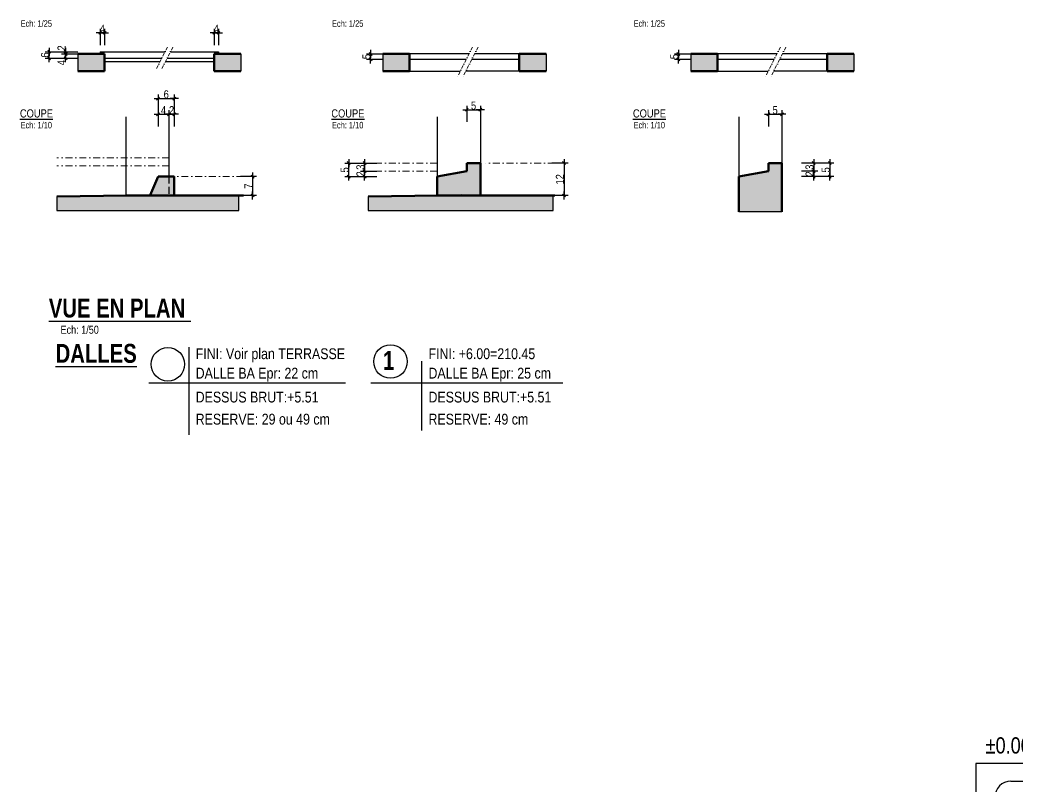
# Model space of a CAD drawing. Header units: centimetres. Extents: x 26018 to 82487, y -36363 to -12761.
# Drawn here: x 77419 to 79263, y -21584 to -20166 of the extents above; entities that cross this region are included whole.
import ezdxf
from ezdxf.enums import TextEntityAlignment as Align

# ---------------------------------------------------------------- set-up
doc = ezdxf.new("R2010")
doc.units = ezdxf.units.CM
doc.header["$LTSCALE"] = 0.5
doc.linetypes.add('CACHEX2', pattern=[19.05, 12.7, -6.35])
doc.linetypes.add('TIRETPTX2', pattern=[50.8, 25.4, -12.7, 0, -12.7])
doc.layers.get('DEFPOINTS').update_dxf_attribs({"linetype": 'CONTINUOUS'})
for name, color, linetype in [('01-cartouche-cage A', 7, 'CONTINUOUS'), ('01_cote_gen', 4, 'CONTINUOUS'), ('01_linteaux', 2, 'CONTINUOUS'), ('01_poch_BN', 9, 'CONTINUOUS'), ('01_poch_murs', 253, 'CONTINUOUS'), ('01_texte', 230, 'CONTINUOUS'), ('AA_COTES', 2, 'CONTINUOUS')]:
    doc.layers.add(name, color=color, linetype=linetype)
for name, color, linetype, lineweight in [('01_Cad_1_', 5, 'CONTINUOUS', 9), ('01_murs_coup', 5, 'CONTINUOUS', 60), ('01_tram_axes', 2, 'TIRETPTX2', 9)]:
    doc.layers.add(name, color=color, linetype=linetype, lineweight=lineweight)
doc.styles.add('ARIAL NA', font='ARIALN.TTF')
doc.styles.add('impact', font='impact.ttf')
doc.styles.add('MATTE_TXT', font='arial.ttf')
doc.styles.add('STYLE2', font='ARIALN.TTF')
doc.styles.add('stylemattecart', font='ARIALN.TTF')
doc.dimstyles.new('JB10', dxfattribs={"dimscale": 0.1, "dimtxt": 150, "dimasz": 15, "dimexe": 0.1, "dimexo": 0.1, "dimgap": 0.09, "dimtad": 1, "dimdec": 1, "dimlfac": 0.2, "dimdsep": 46, "dimtxsty": 'STYLE2', "dimblk1": 'BOND_G', "dimblk2": 'BOND_D', "dimsah": 1, "dimcen": 1.5, "dimdle": 0.01, "dimse1": 1, "dimse2": 1, "dimclrd": 4, "dimclre": 2, "dimclrt": 6, "dimazin": 2, "dimtfac": 2.333333, "dimtdec": 1, "dimtix": 1, "dimtmove": 2, "dimatfit": 3, "dimldrblk": 'BOND_G', "dimfxl": 1, "dimtolj": 1, "dimtzin": 0, "dimarcsym": 0})
doc.dimstyles.new('JB25', dxfattribs={"dimscale": 0.1, "dimtxt": 150, "dimasz": 15, "dimexe": 0.1, "dimexo": 0.1, "dimgap": 0.09, "dimtad": 1, "dimdec": 1, "dimlfac": 0.5, "dimdsep": 46, "dimtxsty": 'STYLE2', "dimblk1": 'BOND_G', "dimblk2": 'BOND_D', "dimsah": 1, "dimcen": 1.5, "dimdle": 0.01, "dimse1": 1, "dimse2": 1, "dimclrd": 4, "dimclre": 2, "dimclrt": 6, "dimazin": 2, "dimtfac": 2.333333, "dimtdec": 1, "dimtix": 1, "dimtmove": 2, "dimatfit": 3, "dimldrblk": 'BOND_G', "dimfxl": 1, "dimtolj": 1, "dimtzin": 0, "dimarcsym": 0})

# ---------------------------------------------------------------- blocks, each defined once
blk = doc.blocks.new('cartstruc')
at = {"layer": '01-cartouche-cage A', "linetype": 'Continuous'}
for p, q in [((0, 1485), (-1050, 1485)), ((-1050, 1485), (-1050, 0))]:
    blk.add_line(p, q, dxfattribs=at)
at = {"layer": '01-cartouche-cage A', "color": 7, "linetype": 'Continuous'}
blk.add_line((-985, 1452), (-65, 1452), dxfattribs=at)
blk.add_arc((-985, 1422), 30, 90, 180, dxfattribs=at)
at = {"layer": '01-cartouche-cage A', "color": 7, "style": 'stylemattecart'}
for tag, height, p in [('NOMCLIENT', 30, (-525, 1399.6)), ('ADRESSE1CLIENT', 25, (-525, 1326.7)), ('ADRESSE2CLIENT', 25, (-525, 1283.9)), ('NOMAFFAIRE1', 45, (-525.1, 1189.8)), ('NOMAFFAIRE2', 45, (-525.1, 1110.4)), ('NOMAFFAIRE3', 45, (-525.1, 1031.7)), ('ADRESSE1AFFAIRE', 20, (-525.1, 943.3)), ('ADRESSE2AFFAIRE', 20, (-525.1, 909.2)), ('INDICE-A', 15, (-959.1, 428.4)), ('DATE-A', 15, (-861.9, 428.4)), ('INDICE-B', 15, (-959.1, 400.5)), ('DATE-B', 15, (-861.9, 400.5)), ('INDICE-C', 15, (-959.1, 369.4)), ('DATE-C', 15, (-861.9, 369.4)), ('INDICE-D', 15, (-959.1, 338.3)), ('DATE-D', 15, (-861.9, 338.3)), ('INDICE-E', 15, (-959.1, 307.2)), ('DATE-E', 15, (-861.9, 307.2)), ('INDICE-F', 15, (-959.1, 276.1)), ('DATE-F', 15, (-861.9, 276.1))]:
    blk.add_attdef(tag, text='', height=height, dxfattribs=at).set_placement(p, align=Align.MIDDLE_CENTER)
for tag, height, p in [('NOMARCHI', 15, (-831.1, 803.3)), ('MODEL', 15, (-408.9, 803.3)), ('BETSTRUCTURE', 15, (-831.1, 776.5)), ('MOE', 15, (-408.9, 776.5)), ('BETFLUIDES', 15, (-831.1, 749.5)), ('CSPS', 15, (-408.9, 749.5)), ('ECONOMISTE', 15, (-831.1, 722.7)), ('OPC', 15, (-408.9, 722.7)), ('BDC', 15, (-831.1, 695.9)), ('NOMENTREPRISE', 15, (-408.9, 695.9)), ('NUMBAT', 27, (-249.5, 614.7)), ('PHASE', 35, (-249.5, 537.9)), ('CONT-SOL', 12, (-138.6, 490.2)), ('NOMDESS', 15, (-451.8, 132.3)), ('NOMING', 15, (-451.8, 104.3)), ('ECH', 15, (-451.8, 76.3)), ('NUMAFF', 25, (-196.3, 48.9))]:
    blk.add_attdef(tag, text='', height=height, dxfattribs=at).set_placement(p, align=Align.BOTTOM_LEFT)
at = {"layer": '01-cartouche-cage A', "color": 7, "style": 'stylemattecart', "width": 0.8}
for tag, p in [('TITRTEPLAN1', (-677.3, 664.6)), ('TITRTEPLAN2', (-677.3, 610.2)), ('TITRTEPLAN3', (-677.3, 556)), ('TITRTEPLAN4', (-677.3, 501.4))]:
    blk.add_attdef(tag, text='', height=33, dxfattribs=at).set_placement(p, align=Align.MIDDLE_CENTER)
at = {"layer": '01-cartouche-cage A', "color": 7, "style": 'stylemattecart'}
for tag, p in [('MODIF-A', (-802.6, 428.4)), ('MODIF-B', (-802.6, 400.5)), ('MODIF-C', (-802.6, 369.4)), ('MODIF-D', (-802.6, 338.3)), ('MODIF-E', (-802.6, 307.2)), ('MODIF-F', (-802.6, 276.1))]:
    blk.add_attdef(tag, text='', height=15, dxfattribs=at).set_placement(p, align=Align.MIDDLE_LEFT)
at = {"layer": '01-cartouche-cage A', "color": 255, "style": 'stylemattecart'}
for tag, height, p in [('N°P', 35, (-321, 256)), ('IP', 35, (-210.3, 256)), ('DATEPLAN', 15, (-257.7, 226.8))]:
    blk.add_attdef(tag, text='', height=height, dxfattribs=at).set_placement(p, align=Align.BOTTOM_LEFT)
blk = doc.blocks.new('BOND_G')
at = {"layer": 'AA_COTES', "color": 0}
for p, q in [((0, -5), (0, 15)), ((5, 0), (-5, 0)), ((1.8, 1.8), (-1.8, -1.8))]:
    blk.add_line(p, q, dxfattribs=at)
blk = doc.blocks.new('BOND_D')
at = {"layer": 'AA_COTES', "color": 0}
for p, q in [((5, 0), (-5, 0)), ((-1.8, -1.8), (1.8, 1.8)), ((0, 5), (0, -15))]:
    blk.add_line(p, q, dxfattribs=at)
blk = doc.blocks.new('*D6260')
at = {"layer": '01_cote_gen', "color": 4, "lineweight": -2, "transparency": 16777216}
blk.add_line((77675.9, -20311.8), (77702.9, -20311.8), dxfattribs=at)
at = {"layer": 'DEFPOINTS', "color": 0}
for p in [(77704.4, -20311.8), (77674.4, -20456.2), (77704.4, -20456.2)]:
    blk.add_point(p, dxfattribs=at)
at = {"layer": '01_cote_gen', "color": 4, "lineweight": -2, "transparency": 16777216, "xscale": 1.5, "yscale": 1.5, "zscale": 1.5, "rotation": 180}
blk.add_blockref('BOND_G', (77674.4, -20311.8), dxfattribs=at)
at = {"layer": '01_cote_gen', "color": 4, "lineweight": -2, "transparency": 16777216, "xscale": 1.5, "yscale": 1.5, "zscale": 1.5}
blk.add_blockref('BOND_D', (77704.4, -20311.8), dxfattribs=at)
at = {"layer": '01_cote_gen', "color": 6, "transparency": 16777216, "insert": (77689.4, -20304.1), "char_height": 15, "attachment_point": 5, "style": 'STYLE2'}
blk.add_mtext('\\A1;6', dxfattribs=at)
blk = doc.blocks.new('*D6261')
at = {"layer": '01_cote_gen', "color": 4, "lineweight": -2, "transparency": 16777216}
blk.add_line((77675.9, -20340.8), (77692.9, -20340.8), dxfattribs=at)
at = {"layer": 'DEFPOINTS', "color": 0}
for p in [(77674.4, -20334.3), (77694.4, -20340.8), (77694.4, -20345.8)]:
    blk.add_point(p, dxfattribs=at)
at = {"layer": '01_cote_gen', "color": 4, "lineweight": -2, "transparency": 16777216, "xscale": 1.5, "yscale": 1.5, "zscale": 1.5, "rotation": 180}
blk.add_blockref('BOND_G', (77674.4, -20340.8), dxfattribs=at)
at = {"layer": '01_cote_gen', "color": 4, "lineweight": -2, "transparency": 16777216, "xscale": 1.5, "yscale": 1.5, "zscale": 1.5}
blk.add_blockref('BOND_D', (77694.4, -20340.8), dxfattribs=at)
at = {"layer": '01_cote_gen', "color": 6, "transparency": 16777216, "insert": (77684.4, -20333.3), "char_height": 15, "attachment_point": 5, "style": 'STYLE2'}
blk.add_mtext('\\A1;4', dxfattribs=at)
blk = doc.blocks.new('*D6254')
at = {"layer": '01_cote_gen', "color": 4, "lineweight": -2, "transparency": 16777216}
blk.add_line((77695.9, -20340.8), (77702.9, -20340.8), dxfattribs=at)
at = {"layer": 'DEFPOINTS', "color": 0}
for p in [(77704.4, -20336.9), (77704.4, -20340.8), (77694.4, -20351)]:
    blk.add_point(p, dxfattribs=at)
at = {"layer": '01_cote_gen', "color": 4, "lineweight": -2, "transparency": 16777216, "xscale": 1.5, "yscale": 1.5, "zscale": 1.5, "rotation": 180}
blk.add_blockref('BOND_G', (77694.4, -20340.8), dxfattribs=at)
at = {"layer": '01_cote_gen', "color": 4, "lineweight": -2, "transparency": 16777216, "xscale": 1.5, "yscale": 1.5, "zscale": 1.5}
blk.add_blockref('BOND_D', (77704.4, -20340.8), dxfattribs=at)
at = {"layer": '01_cote_gen', "color": 6, "transparency": 16777216, "insert": (77699.4, -20333.3), "char_height": 15, "attachment_point": 5, "style": 'STYLE2'}
blk.add_mtext('\\A1;2', dxfattribs=at)
blk = doc.blocks.new('*D6262')
at = {"layer": '01_cote_gen', "color": 4, "lineweight": -2, "transparency": 16777216}
blk.add_line((77849.2, -20457.7), (77849.2, -20489.7), dxfattribs=at)
at = {"layer": 'DEFPOINTS', "color": 0}
for p in [(77704.4, -20456.2), (77723.3, -20491.2), (77849.2, -20491.2)]:
    blk.add_point(p, dxfattribs=at)
at = {"layer": '01_cote_gen', "color": 4, "lineweight": -2, "transparency": 16777216, "xscale": 1.5, "yscale": 1.5, "zscale": 1.5}
for name, p, rotation in [('BOND_G', (77849.2, -20456.2), 90), ('BOND_D', (77849.2, -20491.2), 270)]:
    blk.add_blockref(name, p, dxfattribs=dict(at, rotation=rotation))
at = {"layer": '01_cote_gen', "color": 6, "transparency": 16777216, "insert": (77841.7, -20473.7), "char_height": 15, "attachment_point": 5, "rotation": 90, "style": 'STYLE2'}
blk.add_mtext('\\A1;7', dxfattribs=at)
blk = doc.blocks.new('*D6263')
at = {"layer": '01_cote_gen', "color": 4, "lineweight": -2, "transparency": 16777216}
blk.add_line((77503.2, -20235.7), (77503.2, -20230.7), dxfattribs=at)
at = {"layer": 'DEFPOINTS', "color": 0}
for p in [(77503.2, -20229.2), (77575.3, -20229.2), (77591.1, -20237.2)]:
    blk.add_point(p, dxfattribs=at)
at = {"layer": '01_cote_gen', "color": 4, "lineweight": -2, "transparency": 16777216, "xscale": 1.5, "yscale": 1.5, "zscale": 1.5}
for name, p, rotation in [('BOND_D', (77503.2, -20229.2), 90), ('BOND_G', (77503.2, -20237.2), 270)]:
    blk.add_blockref(name, p, dxfattribs=dict(at, rotation=rotation))
at = {"layer": '01_cote_gen', "color": 6, "transparency": 16777216, "insert": (77495.7, -20245.4), "char_height": 15, "attachment_point": 5, "rotation": 90, "style": 'STYLE2'}
blk.add_mtext('\\A1;4', dxfattribs=at)
blk = doc.blocks.new('*D6255')
at = {"layer": '01_cote_gen', "color": 4, "lineweight": -2, "transparency": 16777216}
blk.add_line((77472.9, -20235.7), (77472.9, -20226.7), dxfattribs=at)
at = {"layer": 'DEFPOINTS', "color": 0}
for p in [(77472.9, -20225.2), (77515.7, -20225.2), (77514.8, -20237.2)]:
    blk.add_point(p, dxfattribs=at)
at = {"layer": '01_cote_gen', "color": 4, "lineweight": -2, "transparency": 16777216, "xscale": 1.5, "yscale": 1.5, "zscale": 1.5}
for name, p, rotation in [('BOND_D', (77472.9, -20225.2), 90), ('BOND_G', (77472.9, -20237.2), 270)]:
    blk.add_blockref(name, p, dxfattribs=dict(at, rotation=rotation))
at = {"layer": '01_cote_gen', "color": 6, "transparency": 16777216, "insert": (77465.3, -20231.2), "char_height": 15, "attachment_point": 5, "rotation": 90, "style": 'STYLE2'}
blk.add_mtext('\\A1;6', dxfattribs=at)
blk = doc.blocks.new('*D6256')
at = {"layer": '01_cote_gen', "color": 4, "lineweight": -2, "transparency": 16777216}
blk.add_line((77503.2, -20227.7), (77503.2, -20226.7), dxfattribs=at)
at = {"layer": 'DEFPOINTS', "color": 0}
for p in [(77495.4, -20225.2), (77495.7, -20229.2), (77503.2, -20225.2)]:
    blk.add_point(p, dxfattribs=at)
at = {"layer": '01_cote_gen', "color": 4, "lineweight": -2, "transparency": 16777216, "xscale": 1.5, "yscale": 1.5, "zscale": 1.5}
for name, p, rotation in [('BOND_D', (77503.2, -20225.2), 90), ('BOND_G', (77503.2, -20229.2), 270)]:
    blk.add_blockref(name, p, dxfattribs=dict(at, rotation=rotation))
at = {"layer": '01_cote_gen', "color": 6, "transparency": 16777216, "insert": (77495.7, -20218.2), "char_height": 15, "attachment_point": 5, "rotation": 90, "style": 'STYLE2'}
blk.add_mtext('\\A1;2', dxfattribs=at)
blk = doc.blocks.new('*D6264')
at = {"layer": '01_cote_gen', "color": 4, "lineweight": -2, "transparency": 16777216}
for p, q in [((77565.8, -20190.2), (77564.3, -20190.2)), ((77575.3, -20190.2), (77567.3, -20190.2)), ((77576.8, -20190.2), (77578.3, -20190.2))]:
    blk.add_line(p, q, dxfattribs=at)
at = {"layer": 'DEFPOINTS', "color": 0}
for p in [(77567.3, -20190.2), (77567.3, -20225.2), (77575.3, -20229.2)]:
    blk.add_point(p, dxfattribs=at)
at = {"layer": '01_cote_gen', "color": 4, "lineweight": -2, "transparency": 16777216, "xscale": 1.5, "yscale": 1.5, "zscale": 1.5}
blk.add_blockref('BOND_D', (77567.3, -20190.2), dxfattribs=at)
at = {"layer": '01_cote_gen', "color": 4, "lineweight": -2, "transparency": 16777216, "xscale": 1.5, "yscale": 1.5, "zscale": 1.5, "rotation": 180}
blk.add_blockref('BOND_G', (77575.3, -20190.2), dxfattribs=at)
at = {"layer": '01_cote_gen', "color": 6, "transparency": 16777216, "insert": (77571.3, -20182.7), "char_height": 15, "attachment_point": 5, "style": 'STYLE2'}
blk.add_mtext('\\A1;4', dxfattribs=at)
blk = doc.blocks.new('*D6265')
at = {"layer": '01_cote_gen', "color": 4, "lineweight": -2, "transparency": 16777216}
for p, q in [((77776.6, -20190.2), (77775.1, -20190.2)), ((77786.1, -20190.2), (77778.1, -20190.2)), ((77787.6, -20190.2), (77789.1, -20190.2))]:
    blk.add_line(p, q, dxfattribs=at)
at = {"layer": 'DEFPOINTS', "color": 0}
for p in [(77778.1, -20190.2), (77778.1, -20229.2), (77786.1, -20229.2)]:
    blk.add_point(p, dxfattribs=at)
at = {"layer": '01_cote_gen', "color": 4, "lineweight": -2, "transparency": 16777216, "xscale": 1.5, "yscale": 1.5, "zscale": 1.5}
blk.add_blockref('BOND_D', (77778.1, -20190.2), dxfattribs=at)
at = {"layer": '01_cote_gen', "color": 4, "lineweight": -2, "transparency": 16777216, "xscale": 1.5, "yscale": 1.5, "zscale": 1.5, "rotation": 180}
blk.add_blockref('BOND_G', (77786.1, -20190.2), dxfattribs=at)
at = {"layer": '01_cote_gen', "color": 6, "transparency": 16777216, "insert": (77782.1, -20182.7), "char_height": 15, "attachment_point": 5, "style": 'STYLE2'}
blk.add_mtext('\\A1;4', dxfattribs=at)
blk = doc.blocks.new('*D6266')
at = {"layer": '01_cote_gen', "color": 4, "lineweight": -2, "transparency": 16777216}
blk.add_line((78425.3, -20432.7), (78425.3, -20489.7), dxfattribs=at)
at = {"layer": 'DEFPOINTS', "color": 0}
for p in [(78280.5, -20431.2), (78299.4, -20491.2), (78425.3, -20491.2)]:
    blk.add_point(p, dxfattribs=at)
at = {"layer": '01_cote_gen', "color": 4, "lineweight": -2, "transparency": 16777216, "xscale": 1.5, "yscale": 1.5, "zscale": 1.5}
for name, p, rotation in [('BOND_G', (78425.3, -20431.2), 90), ('BOND_D', (78425.3, -20491.2), 270)]:
    blk.add_blockref(name, p, dxfattribs=dict(at, rotation=rotation))
at = {"layer": '01_cote_gen', "color": 6, "transparency": 16777216, "insert": (78417.7, -20461.2), "char_height": 15, "attachment_point": 5, "rotation": 90, "style": 'STYLE2'}
blk.add_mtext('\\A1;12', dxfattribs=at)
blk = doc.blocks.new('*D6267')
at = {"layer": '01_cote_gen', "color": 4, "lineweight": -2, "transparency": 16777216}
blk.add_line((78067.5, -20237.7), (78067.5, -20230.7), dxfattribs=at)
at = {"layer": 'DEFPOINTS', "color": 0}
for p in [(78067.5, -20229.2), (78139.7, -20229.2), (78139.7, -20239.2)]:
    blk.add_point(p, dxfattribs=at)
at = {"layer": '01_cote_gen', "color": 4, "lineweight": -2, "transparency": 16777216, "xscale": 1.5, "yscale": 1.5, "zscale": 1.5}
for name, p, rotation in [('BOND_D', (78067.5, -20229.2), 90), ('BOND_G', (78067.5, -20239.2), 270)]:
    blk.add_blockref(name, p, dxfattribs=dict(at, rotation=rotation))
at = {"layer": '01_cote_gen', "color": 6, "transparency": 16777216, "insert": (78059.8, -20234.2), "char_height": 15, "attachment_point": 5, "rotation": 90, "style": 'STYLE2'}
blk.add_mtext('\\A1;5', dxfattribs=at)
blk = doc.blocks.new('*D6268')
at = {"layer": '01_cote_gen', "color": 4, "lineweight": -2, "transparency": 16777216}
blk.add_line((78247, -20332.5), (78269, -20332.5), dxfattribs=at)
at = {"layer": 'DEFPOINTS', "color": 0}
for p in [(78270.5, -20332.5), (78245.5, -20431.2), (78270.5, -20425.2)]:
    blk.add_point(p, dxfattribs=at)
at = {"layer": '01_cote_gen', "color": 4, "lineweight": -2, "transparency": 16777216, "xscale": 1.5, "yscale": 1.5, "zscale": 1.5, "rotation": 180}
blk.add_blockref('BOND_G', (78245.5, -20332.5), dxfattribs=at)
at = {"layer": '01_cote_gen', "color": 4, "lineweight": -2, "transparency": 16777216, "xscale": 1.5, "yscale": 1.5, "zscale": 1.5}
blk.add_blockref('BOND_D', (78270.5, -20332.5), dxfattribs=at)
at = {"layer": '01_cote_gen', "color": 6, "transparency": 16777216, "insert": (78258, -20324.9), "char_height": 15, "attachment_point": 5, "style": 'STYLE2'}
blk.add_mtext('\\A1;5', dxfattribs=at)
blk = doc.blocks.new('*D6257')
at = {"layer": '01_cote_gen', "color": 4, "lineweight": -2, "transparency": 16777216}
blk.add_line((78056.3, -20454.7), (78056.3, -20447.7), dxfattribs=at)
at = {"layer": 'DEFPOINTS', "color": 0}
for p in [(78056.3, -20446.2), (78168.8, -20446.2), (78190.5, -20456.2)]:
    blk.add_point(p, dxfattribs=at)
at = {"layer": '01_cote_gen', "color": 4, "lineweight": -2, "transparency": 16777216, "xscale": 1.5, "yscale": 1.5, "zscale": 1.5}
for name, p, rotation in [('BOND_D', (78056.3, -20446.2), 90), ('BOND_G', (78056.3, -20456.2), 270)]:
    blk.add_blockref(name, p, dxfattribs=dict(at, rotation=rotation))
at = {"layer": '01_cote_gen', "color": 6, "transparency": 16777216, "insert": (78048.8, -20451.2), "char_height": 15, "attachment_point": 5, "rotation": 90, "style": 'STYLE2'}
blk.add_mtext('\\A1;2', dxfattribs=at)
blk = doc.blocks.new('*D6258')
at = {"layer": '01_cote_gen', "color": 4, "lineweight": -2, "transparency": 16777216}
blk.add_line((78056.3, -20444.7), (78056.3, -20432.7), dxfattribs=at)
at = {"layer": 'DEFPOINTS', "color": 0}
for p in [(78056.3, -20431.2), (78168.8, -20431.2), (78084.9, -20446.2)]:
    blk.add_point(p, dxfattribs=at)
at = {"layer": '01_cote_gen', "color": 4, "lineweight": -2, "transparency": 16777216, "xscale": 1.5, "yscale": 1.5, "zscale": 1.5}
for name, p, rotation in [('BOND_D', (78056.3, -20431.2), 90), ('BOND_G', (78056.3, -20446.2), 270)]:
    blk.add_blockref(name, p, dxfattribs=dict(at, rotation=rotation))
at = {"layer": '01_cote_gen', "color": 6, "transparency": 16777216, "insert": (78048.7, -20438.7), "char_height": 15, "attachment_point": 5, "rotation": 90, "style": 'STYLE2'}
blk.add_mtext('\\A1;3', dxfattribs=at)
blk = doc.blocks.new('*D6259')
at = {"layer": '01_cote_gen', "color": 4, "lineweight": -2, "transparency": 16777216}
blk.add_line((78027.1, -20454.7), (78027.1, -20432.7), dxfattribs=at)
at = {"layer": 'DEFPOINTS', "color": 0}
for p in [(78027.1, -20431.2), (78072.7, -20431.2), (78078.8, -20456.2)]:
    blk.add_point(p, dxfattribs=at)
at = {"layer": '01_cote_gen', "color": 4, "lineweight": -2, "transparency": 16777216, "xscale": 1.5, "yscale": 1.5, "zscale": 1.5}
for name, p, rotation in [('BOND_D', (78027.1, -20431.2), 90), ('BOND_G', (78027.1, -20456.2), 270)]:
    blk.add_blockref(name, p, dxfattribs=dict(at, rotation=rotation))
at = {"layer": '01_cote_gen', "color": 6, "transparency": 16777216, "insert": (78019.5, -20443.7), "char_height": 15, "attachment_point": 5, "rotation": 90, "style": 'STYLE2'}
blk.add_mtext('\\A1;5', dxfattribs=at)
blk = doc.blocks.new('*D6270')
at = {"layer": '01_cote_gen', "color": 4, "lineweight": -2, "transparency": 16777216}
blk.add_line((78804.9, -20340.8), (78826.9, -20340.8), dxfattribs=at)
at = {"layer": 'DEFPOINTS', "color": 0}
for p in [(78803.4, -20334.3), (78828.4, -20340.8), (78828.4, -20345.8)]:
    blk.add_point(p, dxfattribs=at)
at = {"layer": '01_cote_gen', "color": 4, "lineweight": -2, "transparency": 16777216, "xscale": 1.5, "yscale": 1.5, "zscale": 1.5, "rotation": 180}
blk.add_blockref('BOND_G', (78803.4, -20340.8), dxfattribs=at)
at = {"layer": '01_cote_gen', "color": 4, "lineweight": -2, "transparency": 16777216, "xscale": 1.5, "yscale": 1.5, "zscale": 1.5}
blk.add_blockref('BOND_D', (78828.4, -20340.8), dxfattribs=at)
at = {"layer": '01_cote_gen', "color": 6, "transparency": 16777216, "insert": (78815.9, -20333.2), "char_height": 15, "attachment_point": 5, "style": 'STYLE2'}
blk.add_mtext('\\A1;5', dxfattribs=at)
blk = doc.blocks.new('*D6271')
at = {"layer": '01_cote_gen', "color": 4, "lineweight": -2, "transparency": 16777216}
blk.add_line((78887.2, -20432.7), (78887.2, -20444.7), dxfattribs=at)
at = {"layer": 'DEFPOINTS', "color": 0}
for p in [(78828.4, -20431.2), (78803.4, -20446.2), (78887.2, -20446.2)]:
    blk.add_point(p, dxfattribs=at)
at = {"layer": '01_cote_gen', "color": 4, "lineweight": -2, "transparency": 16777216, "xscale": 1.5, "yscale": 1.5, "zscale": 1.5}
for name, p, rotation in [('BOND_G', (78887.2, -20431.2), 90), ('BOND_D', (78887.2, -20446.2), 270)]:
    blk.add_blockref(name, p, dxfattribs=dict(at, rotation=rotation))
at = {"layer": '01_cote_gen', "color": 6, "transparency": 16777216, "insert": (78879.6, -20438.7), "char_height": 15, "attachment_point": 5, "rotation": 90, "style": 'STYLE2'}
blk.add_mtext('\\A1;3', dxfattribs=at)
blk = doc.blocks.new('*D6272')
at = {"layer": '01_cote_gen', "color": 4, "lineweight": -2, "transparency": 16777216}
blk.add_line((78887.2, -20447.7), (78887.2, -20454.7), dxfattribs=at)
at = {"layer": 'DEFPOINTS', "color": 0}
for p in [(78748.4, -20456.2), (78864.7, -20446.2), (78887.2, -20456.2)]:
    blk.add_point(p, dxfattribs=at)
at = {"layer": '01_cote_gen', "color": 4, "lineweight": -2, "transparency": 16777216, "xscale": 1.5, "yscale": 1.5, "zscale": 1.5}
for name, p, rotation in [('BOND_G', (78887.2, -20446.2), 90), ('BOND_D', (78887.2, -20456.2), 270)]:
    blk.add_blockref(name, p, dxfattribs=dict(at, rotation=rotation))
at = {"layer": '01_cote_gen', "color": 6, "transparency": 16777216, "insert": (78879.7, -20451.2), "char_height": 15, "attachment_point": 5, "rotation": 90, "style": 'STYLE2'}
blk.add_mtext('\\A1;2', dxfattribs=at)
blk = doc.blocks.new('*D6269')
at = {"layer": '01_cote_gen', "color": 4, "lineweight": -2, "transparency": 16777216}
blk.add_line((78917, -20432.7), (78917, -20454.7), dxfattribs=at)
at = {"layer": 'DEFPOINTS', "color": 0}
for p in [(78894.7, -20431.2), (78894.7, -20456.2), (78917, -20456.2)]:
    blk.add_point(p, dxfattribs=at)
at = {"layer": '01_cote_gen', "color": 4, "lineweight": -2, "transparency": 16777216, "xscale": 1.5, "yscale": 1.5, "zscale": 1.5}
for name, p, rotation in [('BOND_G', (78917, -20431.2), 90), ('BOND_D', (78917, -20456.2), 270)]:
    blk.add_blockref(name, p, dxfattribs=dict(at, rotation=rotation))
at = {"layer": '01_cote_gen', "color": 6, "transparency": 16777216, "insert": (78909.4, -20443.7), "char_height": 15, "attachment_point": 5, "rotation": 90, "style": 'STYLE2'}
blk.add_mtext('\\A1;5', dxfattribs=at)
blk = doc.blocks.new('*D6273')
at = {"layer": '01_cote_gen', "color": 4, "lineweight": -2, "transparency": 16777216}
blk.add_line((78637, -20237.7), (78637, -20230.7), dxfattribs=at)
at = {"layer": 'DEFPOINTS', "color": 0}
for p in [(78637, -20229.2), (78709.3, -20229.2), (78709.3, -20239.2)]:
    blk.add_point(p, dxfattribs=at)
at = {"layer": '01_cote_gen', "color": 4, "lineweight": -2, "transparency": 16777216, "xscale": 1.5, "yscale": 1.5, "zscale": 1.5}
for name, p, rotation in [('BOND_D', (78637, -20229.2), 90), ('BOND_G', (78637, -20239.2), 270)]:
    blk.add_blockref(name, p, dxfattribs=dict(at, rotation=rotation))
at = {"layer": '01_cote_gen', "color": 6, "transparency": 16777216, "insert": (78629.4, -20234.2), "char_height": 15, "attachment_point": 5, "rotation": 90, "style": 'STYLE2'}
blk.add_mtext('\\A1;5', dxfattribs=at)

msp = doc.modelspace()

# ---------------------------------------------------------------- hatches: boundary and pattern name
at = {"layer": '01_poch_BN'}
h = msp.add_hatch(color=256, dxfattribs=at)
h.dxf.hatch_style = 1
h.paths.add_polyline_path([(77575.252, -20229.229), (77525.727, -20229.229), (77525.727, -20261.229), (77575.252, -20261.229)])
h.paths.add_polyline_path([(77827.649, -20229.229), (77778.125, -20229.229), (77778.125, -20261.229), (77827.649, -20261.229)])
h = msp.add_hatch(color=256, dxfattribs=at)
h.dxf.hatch_style = 1
h.paths.add_polyline_path([(78139.731, -20229.229), (78090.206, -20229.229), (78090.206, -20261.229), (78139.731, -20261.229)])
h.paths.add_polyline_path([(78392.128, -20229.229), (78342.604, -20229.229), (78342.604, -20261.229), (78392.128, -20261.229)])
h = msp.add_hatch(color=256, dxfattribs=at)
h.dxf.hatch_style = 1
h.paths.add_polyline_path([(78709.298, -20229.229), (78659.773, -20229.229), (78659.773, -20261.229), (78709.298, -20261.229)])
h.paths.add_polyline_path([(78961.695, -20229.229), (78912.17, -20229.229), (78912.17, -20261.229), (78961.695, -20261.229)])
h = msp.add_hatch(color=256, dxfattribs=at)
h.dxf.hatch_style = 1
h.paths.add_polyline_path([(78270.503, -20431.195), (78245.503, -20431.195), (78245.503, -20446.195), (78190.503, -20456.195), (78190.503, -20491.195), (78270.503, -20491.195)])
h.paths.add_polyline_path([(78405.242, -20491.195), (78190.503, -20491.195), (78190.503, -20491.167), (78063.15, -20493.067), (78063.15, -20518.967), (78405.242, -20518.967)])
h = msp.add_hatch(color=256, dxfattribs=at)
h.dxf.hatch_style = 1
h.paths.add_polyline_path([(78828.442, -20431.195), (78803.442, -20431.195), (78803.442, -20446.195), (78748.442, -20456.195), (78748.442, -20521.102), (78828.442, -20521.102)])
h = msp.add_hatch(color=256, dxfattribs=at)
h.dxf.hatch_style = 1
h.paths.add_polyline_path([(77704.396, -20456.195), (77674.396, -20456.195), (77659.366, -20491.195), (77704.396, -20491.195)])
h.paths.add_polyline_path([(77824.024, -20491.195), (77704.396, -20491.195), (77659.366, -20491.195), (77659.542, -20490.494), (77487.043, -20493.067), (77487.043, -20518.967), (77824.024, -20518.967)])

# ---------------------------------------------------------------- linework, layer by layer
at = {"layer": '01_linteaux'}
for p, q in [((77567.252, -20225.229), (77687.194, -20225.229)), ((77567.252, -20225.229), (77567.252, -20229.229)), ((77697.338, -20225.229), (77786.125, -20225.229)), ((77786.125, -20225.229), (77786.125, -20229.229)), ((78249.651, -20229.229), (78139.731, -20229.229)), ((78342.604, -20229.229), (78259.794, -20229.229)), ((78819.217, -20229.229), (78709.298, -20229.229)), ((78912.17, -20229.229), (78829.361, -20229.229)), ((77575.252, -20237.229), (77681.127, -20237.229)), ((77575.252, -20243.229), (77678.094, -20243.229)), ((77688.238, -20243.229), (77778.125, -20243.229)), ((77691.271, -20237.229), (77778.125, -20237.229)), ((78244.595, -20239.229), (78139.731, -20239.229)), ((78342.604, -20239.229), (78254.739, -20239.229)), ((78814.162, -20239.229), (78709.298, -20239.229)), ((78912.17, -20239.229), (78824.306, -20239.229)), ((78139.731, -20261.229), (78233.473, -20261.229)), ((78342.604, -20261.229), (78243.617, -20261.229)), ((78709.298, -20261.229), (78803.04, -20261.229)), ((78912.17, -20261.229), (78813.184, -20261.229)), ((77614.396, -20345.846), (77614.396, -20491.195)), ((77694.396, -20345.846), (77694.396, -20456.195)), ((78190.503, -20345.846), (78190.503, -20456.195)), ((78270.503, -20345.846), (78270.503, -20431.195)), ((78748.442, -20345.846), (78748.442, -20456.195)), ((78828.442, -20345.846), (78828.442, -20431.195)), ((77704.396, -20491.195), (77694.396, -20491.195))]:
    msp.add_line(p, q, dxfattribs=at)
at = {"layer": '01_linteaux', "linetype": 'CACHEX2', "ltscale": 2}
msp.add_line((77694.396, -20456.195), (77694.396, -20491.195), dxfattribs=at)
at = {"layer": '01_murs_coup'}
for p, q in [((77575.252, -20229.229), (77525.727, -20229.229)), ((77575.252, -20229.229), (77575.252, -20261.229)), ((77778.125, -20229.229), (77778.125, -20261.229)), ((77827.649, -20229.229), (77778.125, -20229.229)), ((78139.731, -20229.229), (78090.206, -20229.229)), ((78139.731, -20229.229), (78139.731, -20261.229)), ((78342.604, -20229.229), (78342.604, -20261.229)), ((78392.128, -20229.229), (78342.604, -20229.229)), ((78709.298, -20229.229), (78659.773, -20229.229)), ((78709.298, -20229.229), (78709.298, -20261.229)), ((78912.17, -20229.229), (78912.17, -20261.229)), ((78961.695, -20229.229), (78912.17, -20229.229)), ((77575.252, -20261.229), (77525.727, -20261.229)), ((77827.649, -20261.229), (77778.125, -20261.229)), ((78139.731, -20261.229), (78090.206, -20261.229)), ((78392.128, -20261.229), (78342.604, -20261.229)), ((78709.298, -20261.229), (78659.773, -20261.229)), ((78961.695, -20261.229), (78912.17, -20261.229)), ((78245.503, -20431.195), (78245.503, -20446.195)), ((78270.503, -20431.195), (78245.503, -20431.195)), ((78270.503, -20431.195), (78270.503, -20491.195)), ((78803.442, -20431.195), (78803.442, -20446.195)), ((78828.442, -20431.195), (78803.442, -20431.195)), ((78828.442, -20431.195), (78828.442, -20521.102)), ((77674.396, -20456.195), (77659.542, -20490.494)), ((77704.396, -20456.195), (77674.396, -20456.195)), ((77704.396, -20456.195), (77704.396, -20491.195)), ((78190.503, -20456.195), (78245.503, -20446.195)), ((78190.503, -20456.195), (78190.503, -20491.195)), ((78748.442, -20456.195), (78803.442, -20446.195)), ((78748.442, -20456.195), (78748.442, -20521.102)), ((77659.542, -20490.494), (77487.043, -20493.067)), ((77832.214, -20491.195), (77614.396, -20491.195)), ((77832.214, -20491.195), (77704.396, -20491.195)), ((78235.649, -20490.494), (78063.15, -20493.067)), ((78408.321, -20491.195), (78190.503, -20491.195)), ((78408.321, -20491.195), (78280.503, -20491.195))]:
    msp.add_line(p, q, dxfattribs=at)
at = {"layer": '01_poch_BN'}
for p, q in [((77827.649, -20229.229), (77827.649, -20261.229)), ((78090.206, -20229.229), (78090.206, -20261.229)), ((78392.128, -20229.229), (78392.128, -20261.229)), ((78961.695, -20229.229), (78961.695, -20261.229)), ((77487.043, -20493.067), (77487.043, -20518.967)), ((77824.024, -20518.967), (77824.024, -20491.195)), ((78063.15, -20493.067), (78063.15, -20518.967)), ((78405.242, -20518.967), (78405.242, -20491.195)), ((77487.043, -20518.967), (77824.024, -20518.967)), ((78063.15, -20518.967), (78405.242, -20518.967)), ((78828.442, -20521.102), (78748.442, -20521.102))]:
    msp.add_line(p, q, dxfattribs=at)
at = {"layer": '01_poch_murs'}
for p, q in [((77525.727, -20229.229), (77525.727, -20261.229)), ((78659.773, -20229.229), (78659.773, -20261.229))]:
    msp.add_line(p, q, dxfattribs=at)
at = {"layer": '01_texte'}
for p, q in [((77731.199, -20771.515), (77731.199, -20934.158)), ((78161.887, -20797.968), (78161.887, -20925.99)), ((77657.027, -20837.899), (78021.353, -20837.899)), ((78068.068, -20837.899), (78423.02, -20837.899))]:
    msp.add_line(p, q, dxfattribs=at)
for centre in [(78104.296, -20798.341), (77692.474, -20803.489)]:
    msp.add_circle(centre, 30.98, dxfattribs=at)
at = {"layer": '01_tram_axes', "ltscale": 0.5}
for p, q in [((77691.605, -20216.503), (77670.269, -20258.709)), ((77701.749, -20216.503), (77680.412, -20258.709)), ((78256.084, -20216.503), (78227.444, -20273.156)), ((78266.228, -20216.503), (78237.587, -20273.156)), ((78825.651, -20216.503), (78797.01, -20273.156)), ((78835.795, -20216.503), (78807.154, -20273.156))]:
    msp.add_line(p, q, dxfattribs=at)
at = {"layer": '01_tram_axes', "ltscale": 2}
for p, q in [((78270.503, -20396.195), (78270.503, -20411.195)), ((78828.442, -20396.195), (78828.442, -20411.195)), ((77694.396, -20421.195), (77694.396, -20436.195))]:
    msp.add_line(p, q, dxfattribs=at)
at = {"layer": '01_tram_axes'}
for p, q in [((77694.396, -20421.195), (77487.043, -20421.195)), ((77694.396, -20436.195), (77487.043, -20436.195)), ((78190.503, -20431.195), (78063.15, -20431.195)), ((78408.321, -20431.195), (78280.503, -20431.195)), ((77832.214, -20456.195), (77704.396, -20456.195)), ((78190.503, -20446.195), (78063.15, -20446.195))]:
    msp.add_line(p, q, dxfattribs=at)

# ---------------------------------------------------------------- block references
at = {"layer": '01_Cad_1_'}
msp.add_blockref('cartstruc', (80237.159, -23026.925), dxfattribs=at)

# ---------------------------------------------------------------- texts
at = {"layer": '01_texte', "style": 'ARIAL NA'}
for s, height, p in [(' Ech: 1/25', 12, (77416.137, -20178.944)), (' Ech: 1/25', 12, (77992.244, -20178.944)), (' Ech: 1/25', 12, (78550.182, -20178.944)), ('%%UCOUPE', 15, (77418.792, -20346.767)), ('%%UCOUPE', 15, (77994.899, -20346.767)), ('%%UCOUPE', 15, (78552.838, -20346.767)), (' Ech: 1/10', 12, (77416.137, -20366.996)), (' Ech: 1/10', 12, (77992.244, -20366.996)), (' Ech: 1/10', 12, (78550.182, -20366.996)), ('FINI: Voir plan TERRASSE', 20, (77743.901, -20793.953)), ('FINI: +6.00=210.45', 20, (78174.589, -20793.953)), ('DALLE BA Epr: 22 cm', 20, (77743.901, -20829.915)), ('DALLE BA Epr: 25 cm', 20, (78174.589, -20829.915)), ('DESSUS BRUT:+5.51', 20, (77743.901, -20874.16)), ('DESSUS BRUT:+5.51', 20, (78174.589, -20874.16)), ('RESERVE: 29 ou 49 cm', 20, (77743.901, -20915)), ('RESERVE: 49 cm', 20, (78174.589, -20915))]:
    msp.add_text(s, height=height, dxfattribs=at).set_placement(p)
at = {"layer": '01_texte', "style": 'impact'}
for s, p in [('%%UVUE EN PLAN ', (77603.566, -20727.451)), ('%%UDALLES', (77559.855, -20811.221))]:
    msp.add_text(s, height=35, dxfattribs=at).set_placement(p, align=Align.BOTTOM_CENTER)
at = {"layer": '01_texte', "style": 'MATTE_TXT', "width": 0.8}
for s, height, p in [('Ech: 1/50', 15, (77529.322, -20751.505)), ('%%P0.00 = 204.45 = NIVEAU FINI du REZ de CHAUSSEE Bât: C', 30, (79668.112, -21532.673))]:
    msp.add_text(s, height=height, dxfattribs=at).set_placement(p, align=Align.BOTTOM_CENTER)
at = {"layer": '01_texte', "style": 'impact'}
msp.add_text('1', height=35, dxfattribs=at).set_placement((78100.956, -20796.46), align=Align.MIDDLE_CENTER)

# ---------------------------------------------------------------- dimensions: what is measured, and where the dimension line sits
at = {"layer": '01_cote_gen'}
for base, p1, p2, dimstyle, picture, middle in [((77567.252, -20190.163), (77575.252, -20229.229), (77567.252, -20225.229), 'JB25', '*D6264', (77571.252, -20182.654)), ((77778.125, -20190.163), (77786.125, -20229.229), (77778.125, -20229.229), 'JB25', '*D6265', (77782.125, -20182.654)), ((77704.396, -20311.76), (77674.396, -20456.195), (77704.396, -20456.195), 'JB10', '*D6260', (77689.396, -20304.092)), ((77694.396, -20340.819), (77674.396, -20334.26), (77694.396, -20345.846), 'JB10', '*D6261', (77684.396, -20333.31)), ((77704.396, -20340.819), (77694.396, -20350.97), (77704.396, -20336.911), 'JB10', '*D6254', (77699.396, -20333.279)), ((78270.503, -20332.492), (78245.503, -20431.195), (78270.503, -20425.238), 'JB10', '*D6268', (78258.003, -20324.855)), ((78828.442, -20340.819), (78803.442, -20334.26), (78828.442, -20345.846), 'JB10', '*D6270', (78815.942, -20333.182))]:
    dim = msp.add_linear_dim(base=base, p1=p1, p2=p2, dimstyle=dimstyle, dxfattribs=at)
    dim.commit()
    dim.dimension.update_dxf_attribs({"geometry": picture, "text_midpoint": middle})
for base, p1, p2, picture, middle in [((77503.192, -20225.229), (77495.692, -20229.229), (77495.449, -20225.229), '*D6256', (77495.652, -20218.161)), ((77503.192, -20229.229), (77591.089, -20237.229), (77575.252, -20229.229), '*D6263', (77495.683, -20245.406))]:
    dim = msp.add_linear_dim(base=base, p1=p1, p2=p2, angle=90, dimstyle='JB25', dxfattribs=at)
    dim.commit()
    dim.dimension.update_dxf_attribs({"geometry": picture, "text_midpoint": middle, "dimtype": 160})
for base, p1, p2, dimstyle, picture, middle in [((77472.949, -20225.229), (77514.834, -20237.229), (77515.704, -20225.229), 'JB25', '*D6255', (77465.281, -20231.229)), ((78067.456, -20229.229), (78139.731, -20239.229), (78139.731, -20229.229), 'JB25', '*D6267', (78059.819, -20234.229)), ((78637.023, -20229.229), (78709.298, -20239.229), (78709.298, -20229.229), 'JB25', '*D6273', (78629.386, -20234.229)), ((78027.106, -20431.195), (78078.823, -20456.195), (78072.697, -20431.195), 'JB10', '*D6259', (78019.469, -20443.695)), ((78056.323, -20431.195), (78084.898, -20446.195), (78168.769, -20431.195), 'JB10', '*D6258', (78048.655, -20438.695)), ((78425.273, -20491.195), (78280.503, -20431.195), (78299.412, -20491.195), 'JB10', '*D6266', (78417.733, -20461.195)), ((78887.244, -20446.195), (78828.442, -20431.195), (78803.442, -20446.195), 'JB10', '*D6271', (78879.576, -20438.695)), ((78916.997, -20456.195), (78894.744, -20431.195), (78894.744, -20456.195), 'JB10', '*D6269', (78909.36, -20443.695)), ((77849.166, -20491.195), (77704.396, -20456.195), (77723.305, -20491.195), 'JB10', '*D6262', (77841.657, -20473.695)), ((78056.323, -20446.195), (78190.503, -20456.195), (78168.769, -20446.195), 'JB10', '*D6257', (78048.783, -20451.195)), ((78887.244, -20456.195), (78864.744, -20446.195), (78748.442, -20456.195), 'JB10', '*D6272', (78879.704, -20451.195))]:
    dim = msp.add_linear_dim(base=base, p1=p1, p2=p2, angle=90, dimstyle=dimstyle, dxfattribs=at)
    dim.commit()
    dim.dimension.update_dxf_attribs({"geometry": picture, "text_midpoint": middle})

doc.saveas('drawing.dxf')
